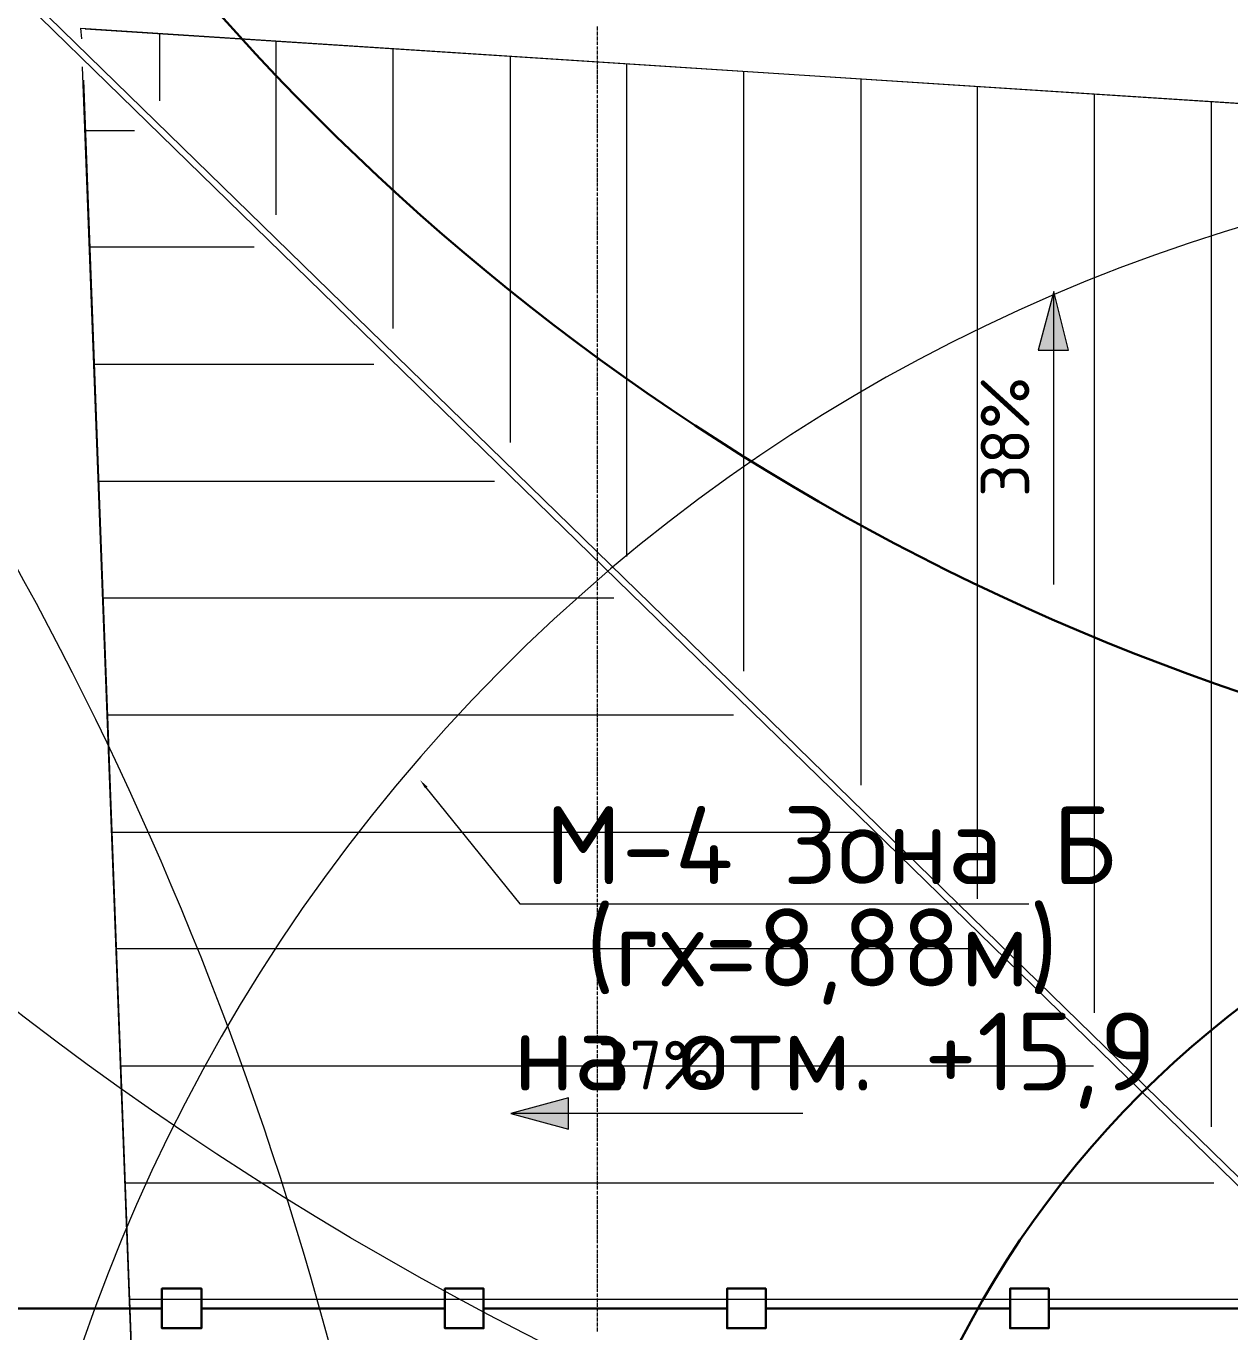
# Model space of a CAD drawing. Header units: millimetres. Extents: x -42533 to 645315, y 3457 to 82611.
# Drawn here: x 582604 to 588784, y 25110 to 31810 of the extents above; entities that cross this region are included whole.
import ezdxf

# ---------------------------------------------------------------- set-up
doc = ezdxf.new("R2010")
doc.units = ezdxf.units.MM
for name, color, linetype, true_color in [('PDF _!ЭОМ.Молниезащита', 7, 'Continuous', 0x954a95), ('PDF _Антураж', 7, 'Continuous', 0xbababa), ('PDF _Крыша штриховка', 7, 'Continuous', 0xbababa), ('PDF _Ограждение', 7, 'Continuous', 0xbababa), ('PDF _Оси', 7, 'Continuous', 0xbababa), ('PDF _Размеры', 7, 'Continuous', 0xbababa)]:
    doc.layers.add(name, color=color, linetype=linetype, true_color=true_color)
doc.layers.add('PDF _Текст', color=7, linetype='Continuous')
doc.styles.add('PDF GOST Common', font='GOST_Common.ttf')
doc.styles.add('PDF ISOCPEUR', font='isocpeur.ttf')

msp = doc.modelspace()

# ---------------------------------------------------------------- linework, layer by layer
at = {"layer": 'PDF _!ЭОМ.Молниезащита', "lineweight": 5}
msp.add_lwpolyline([(584656.4, 27903.1), (585139.2, 27306), (585143.4, 27306), (587752.4, 27306)], dxfattribs=at)
at = {"layer": 'PDF _!ЭОМ.Молниезащита', "color": 5, "lineweight": 30}
for points in [[(583301.1, 25230.6), (582301.5, 25230.6), (582051.6, 25230.6), (582051.6, 25129), (581852.6, 25129), (581852.6, 25332.3), (582051.6, 25332.3), (582051.6, 25230.6)], [(584753.8, 25230.6), (583754.3, 25230.6), (583504.4, 25230.6), (583504.4, 25129), (583301.1, 25129), (583301.1, 25332.3), (583504.4, 25332.3), (583504.4, 25230.6)], [(586202.3, 25230.6), (585202.7, 25230.6), (584952.9, 25230.6), (584952.9, 25129), (584753.8, 25129), (584753.8, 25332.3), (584952.9, 25332.3), (584952.9, 25230.6)], [(587655, 25230.6), (586655.5, 25230.6), (586401.3, 25230.6), (586401.3, 25129), (586202.3, 25129), (586202.3, 25332.3), (586401.3, 25332.3), (586401.3, 25230.6)], [(589103.5, 25230.6), (588104, 25230.6), (587854.1, 25230.6), (587854.1, 25129), (587655, 25129), (587655, 25332.3), (587854.1, 25332.3), (587854.1, 25230.6)]]:
    msp.add_lwpolyline(points, dxfattribs=at)
at = {"layer": 'PDF _!ЭОМ.Молниезащита', "lineweight": 13}
msp.add_circle((592805, 40061.1), 16795.3, dxfattribs=at)
at = {"layer": 'PDF _!ЭОМ.Молниезащита', "color": 116, "lineweight": 30, "true_color": 0x136734}
for centre, radius in [((592805, 40061.1), 12322.7), ((591894.4, 22755.9), 5050.7)]:
    msp.add_circle(centre, radius, dxfattribs=at)
at = {"layer": 'PDF _!ЭОМ.Молниезащита', "lineweight": 13}
for centre, radius, start, end in [((567008.4, 20453.1), 17757.8, 299.14304, 50.43064), ((591445.4, 22129.1), 9036.1, 344.77295, 295.66956)]:
    msp.add_arc(centre, radius, start, end, dxfattribs=at)
at = {"layer": 'PDF _!ЭОМ.Молниезащита', "transparency": 33554559}
msp.add_solid([(584652.1, 27898.9), (584626.7, 27941.3), (584664.9, 27907.4)], dxfattribs=at)
at = {"layer": 'PDF _Антураж', "color": 8, "lineweight": 18}
for points in [[(582890.2, 31744.6), (582886, 31799.7), (589734.6, 31354.9), (582907.2, 31795.4)], [(582898.7, 31532.8), (583161.3, 24591.1), (582894.5, 31600.6)]]:
    msp.add_lwpolyline(points, dxfattribs=at)
at = {"layer": 'PDF _Крыша штриховка', "color": 8, "lineweight": 9}
for points in [[(583288.4, 31770), (583288.4, 31426.9)], [(583885.5, 31731.9), (583885.5, 30842.5)], [(584487, 31693.8), (584487, 30258)], [(585088.4, 31655.7), (585088.4, 29673.5)], [(585685.6, 31617.5), (585685.6, 29089)], [(586287, 31575.2), (586287, 28500.3)], [(586888.4, 31537.1), (586888.4, 27915.8)], [(587485.6, 31498.9), (587485.6, 27331.4)], [(588087, 31460.8), (588087, 26746.9)], [(588688.4, 31422.7), (588688.4, 26162.4)], [(582907.2, 31274.5), (583161.3, 31274.5)], [(582928.4, 30677.3), (583775.4, 30677.3)], [(582953.8, 30075.9), (584389.6, 30075.9)], [(582975, 29474.5), (585007.9, 29474.5)], [(583000.4, 28877.3), (585622, 28877.3)], [(583021.5, 28275.8), (586236.2, 28275.8)], [(583042.7, 27674.4), (586854.5, 27674.4)], [(583068.1, 27077.2), (587468.7, 27077.2)], [(583089.3, 26475.8), (588082.8, 26475.8)], [(583114.7, 25874.4), (588701.1, 25874.4)], [(583135.9, 25277.2), (589285.6, 25277.2)]]:
    msp.add_lwpolyline(points, dxfattribs=at)
at = {"layer": 'PDF _Ограждение', "color": 8, "lineweight": 9}
for points in [[(589438.1, 25429.7), (589378.8, 25366.2), (589366.1, 25353.5), (589357.6, 25340.8), (581916.1, 32595.9)], [(581962.7, 32595.9), (589378.8, 25366.2)]]:
    msp.add_lwpolyline(points, dxfattribs=at)
at = {"layer": 'PDF _Оси', "color": 8, "lineweight": 9}
for points in [[(585537.3, 31787), (585537.3, 31808.1)], [(585537.3, 31761.5), (585537.3, 31782.7)], [(585537.3, 31736.1), (585537.3, 31757.3)], [(585537.3, 31715), (585537.3, 31731.9)], [(585537.3, 31710.7), (585537.3, 31710.7)], [(585537.3, 31689.5), (585537.3, 31706.5)], [(585537.3, 31664.1), (585537.3, 31685.3)], [(585537.3, 31638.7), (585537.3, 31659.9)], [(585537.3, 31613.3), (585537.3, 31634.5)], [(585537.3, 31587.9), (585537.3, 31609.1)], [(585537.3, 31562.5), (585537.3, 31583.7)], [(585537.3, 31537.1), (585537.3, 31558.2)], [(585537.3, 31511.7), (585537.3, 31532.8)], [(585537.3, 31486.2), (585537.3, 31507.4)], [(585537.3, 31465.1), (585537.3, 31482)], [(585537.3, 31460.8), (585537.3, 31460.8)], [(585537.3, 31439.7), (585537.3, 31456.6)], [(585537.3, 31435.4), (585537.3, 31435.4)], [(585537.3, 31414.2), (585537.3, 31431.2)], [(585537.3, 31388.8), (585537.3, 31410)], [(585537.3, 31363.4), (585537.3, 31384.6)], [(585537.3, 31338), (585537.3, 31359.2)], [(585537.3, 31312.6), (585537.3, 31333.8)], [(585537.3, 31287.2), (585537.3, 31308.4)], [(585537.3, 31261.8), (585537.3, 31282.9)], [(585537.3, 31236.4), (585537.3, 31257.5)], [(585537.3, 31215.2), (585537.3, 31232.1)], [(585537.3, 31210.9), (585537.3, 31210.9)], [(585537.3, 31189.8), (585537.3, 31206.7)], [(585537.3, 31185.5), (585537.3, 31185.5)], [(585537.3, 31164.4), (585537.3, 31181.3)], [(585537.3, 31138.9), (585537.3, 31160.1)], [(585537.3, 31113.5), (585537.3, 31134.7)], [(585537.3, 31088.1), (585537.3, 31109.3)], [(585537.3, 31062.7), (585537.3, 31083.9)], [(585537.3, 31037.3), (585537.3, 31058.5)], [(585537.3, 31011.9), (585537.3, 31033.1)], [(585537.3, 30986.5), (585537.3, 31007.6)], [(585537.3, 30965.3), (585537.3, 30982.2)], [(585537.3, 30961.1), (585537.3, 30961.1)], [(585537.3, 30939.9), (585537.3, 30956.8)], [(585537.3, 30935.6), (585537.3, 30935.6)], [(585537.3, 30914.5), (585537.3, 30931.4)], [(585537.3, 30889.1), (585537.3, 30910.2)], [(585537.3, 30863.6), (585537.3, 30884.8)], [(585537.3, 30838.2), (585537.3, 30859.4)], [(585537.3, 30812.8), (585537.3, 30834)], [(585537.3, 30787.4), (585537.3, 30808.6)], [(585537.3, 30762), (585537.3, 30783.2)], [(585537.3, 30736.6), (585537.3, 30757.8)], [(585537.3, 30711.2), (585537.3, 30732.4)], [(585537.3, 30690), (585537.3, 30706.9)], [(585537.3, 30685.8), (585537.3, 30685.8)], [(585537.3, 30664.6), (585537.3, 30681.5)], [(585537.3, 30639.2), (585537.3, 30660.4)], [(585537.3, 30613.8), (585537.3, 30634.9)], [(585537.3, 30588.3), (585537.3, 30609.5)], [(585537.3, 30562.9), (585537.3, 30584.1)], [(585537.3, 30537.5), (585537.3, 30558.7)], [(585537.3, 30512.1), (585537.3, 30533.3)], [(585537.3, 30486.7), (585537.3, 30507.9)], [(585537.3, 30461.3), (585537.3, 30482.5)], [(585537.3, 30440.1), (585537.3, 30457.1)], [(585537.3, 30435.9), (585537.3, 30435.9)], [(585537.3, 30414.7), (585537.3, 30431.6)], [(585537.3, 30410.5), (585537.3, 30410.5)], [(585537.3, 30389.3), (585537.3, 30406.2)], [(585537.3, 30363.9), (585537.3, 30385.1)], [(585537.3, 30338.5), (585537.3, 30359.6)], [(585537.3, 30313.1), (585537.3, 30334.2)], [(585537.3, 30287.6), (585537.3, 30308.8)], [(585537.3, 30262.2), (585537.3, 30283.4)], [(585537.3, 30236.8), (585537.3, 30258)], [(585537.3, 30211.4), (585537.3, 30232.6)], [(585537.3, 30190.2), (585537.3, 30207.2)], [(585537.3, 30186), (585537.3, 30186)], [(585537.3, 30164.8), (585537.3, 30181.8)], [(585537.3, 30160.6), (585537.3, 30160.6)], [(585537.3, 30139.4), (585537.3, 30156.3)], [(585537.3, 30114), (585537.3, 30135.2)], [(585537.3, 30088.6), (585537.3, 30109.8)], [(585537.3, 30063.2), (585537.3, 30084.3)], [(585537.3, 30037.8), (585537.3, 30058.9)], [(585537.3, 30012.3), (585537.3, 30033.5)], [(585537.3, 29986.9), (585537.3, 30008.1)], [(585537.3, 29961.5), (585537.3, 29982.7)], [(585537.3, 29940.3), (585537.3, 29957.3)], [(585537.3, 29936.1), (585537.3, 29936.1)], [(585537.3, 29914.9), (585537.3, 29931.9)], [(585537.3, 29910.7), (585537.3, 29910.7)], [(585537.3, 29889.5), (585537.3, 29906.5)], [(585537.3, 29864.1), (585537.3, 29885.3)], [(585537.3, 29838.7), (585537.3, 29859.9)], [(585537.3, 29813.3), (585537.3, 29834.5)], [(585537.3, 29787.9), (585537.3, 29809)], [(585537.3, 29762.5), (585537.3, 29783.6)], [(585537.3, 29737), (585537.3, 29758.2)], [(585537.3, 29711.6), (585537.3, 29732.8)], [(585537.3, 29686.2), (585537.3, 29707.4)], [(585537.3, 29665), (585537.3, 29682)], [(585537.3, 29660.8), (585537.3, 29660.8)], [(585537.3, 29639.6), (585537.3, 29656.6)], [(585537.3, 29614.2), (585537.3, 29635.4)], [(585537.3, 29588.8), (585537.3, 29610)], [(585537.3, 29563.4), (585537.3, 29584.6)], [(585537.3, 29538), (585537.3, 29559.2)], [(585537.3, 29512.6), (585537.3, 29533.7)], [(585537.3, 29487.2), (585537.3, 29508.3)], [(585537.3, 29461.7), (585537.3, 29482.9)], [(585537.3, 29436.3), (585537.3, 29457.5)], [(585537.3, 29415.2), (585537.3, 29432.1)], [(585537.3, 29410.9), (585537.3, 29410.9)], [(585537.3, 29389.7), (585537.3, 29406.7)], [(585537.3, 29385.5), (585537.3, 29385.5)], [(585537.3, 29364.3), (585537.3, 29381.3)], [(585537.3, 29338.9), (585537.3, 29360.1)], [(585537.3, 29313.5), (585537.3, 29334.7)], [(585537.3, 29288.1), (585537.3, 29309.3)], [(585537.3, 29262.7), (585537.3, 29283.9)], [(585537.3, 29237.3), (585537.3, 29258.5)], [(585537.3, 29211.9), (585537.3, 29233)], [(585537.3, 29186.4), (585537.3, 29207.6)], [(585537.3, 29165.3), (585537.3, 29182.2)], [(585537.3, 29161), (585537.3, 29161)], [(585537.3, 29139.9), (585537.3, 29156.8)], [(585537.3, 29135.6), (585537.3, 29135.6)], [(585537.3, 29114.4), (585537.3, 29131.4)], [(585537.3, 29089), (585537.3, 29110.2)], [(585537.3, 29063.6), (585537.3, 29084.8)], [(585537.3, 29038.2), (585537.3, 29059.4)], [(585537.3, 29012.8), (585537.3, 29034)], [(585537.3, 28987.4), (585537.3, 29008.6)], [(585537.3, 28962), (585537.3, 28983.2)], [(585537.3, 28936.6), (585537.3, 28957.7)], [(585537.3, 28915.4), (585537.3, 28932.3)], [(585537.3, 28911.2), (585537.3, 28911.2)], [(585537.3, 28890), (585537.3, 28906.9)], [(585537.3, 28885.7), (585537.3, 28885.7)], [(585537.3, 28864.6), (585537.3, 28881.5)], [(585537.3, 28839.2), (585537.3, 28860.3)], [(585537.3, 28813.7), (585537.3, 28834.9)], [(585537.3, 28788.3), (585537.3, 28809.5)], [(585537.3, 28762.9), (585537.3, 28784.1)], [(585537.3, 28737.5), (585537.3, 28758.7)], [(585537.3, 28712.1), (585537.3, 28733.3)], [(585537.3, 28686.7), (585537.3, 28707.9)], [(585537.3, 28661.3), (585537.3, 28682.4)], [(585537.3, 28640.1), (585537.3, 28657)], [(585537.3, 28635.9), (585537.3, 28635.9)], [(585537.3, 28614.7), (585537.3, 28631.6)], [(585537.3, 28589.3), (585537.3, 28610.4)], [(585537.3, 28563.9), (585537.3, 28585)], [(585537.3, 28538.4), (585537.3, 28559.6)], [(585537.3, 28513), (585537.3, 28534.2)], [(585537.3, 28487.6), (585537.3, 28508.8)], [(585537.3, 28462.2), (585537.3, 28483.4)], [(585537.3, 28436.8), (585537.3, 28458)], [(585537.3, 28411.4), (585537.3, 28432.6)], [(585537.3, 28390.2), (585537.3, 28407.1)], [(585537.3, 28386), (585537.3, 28386)], [(585537.3, 28364.8), (585537.3, 28381.7)], [(585537.3, 28360.6), (585537.3, 28360.6)], [(585537.3, 28339.4), (585537.3, 28356.3)], [(585537.3, 28314), (585537.3, 28335.1)], [(585537.3, 28288.6), (585537.3, 28309.7)], [(585537.3, 28263.1), (585537.3, 28284.3)], [(585537.3, 28237.7), (585537.3, 28258.9)], [(585537.3, 28212.3), (585537.3, 28233.5)], [(585537.3, 28186.9), (585537.3, 28208.1)], [(585537.3, 28161.5), (585537.3, 28182.7)], [(585537.3, 28140.3), (585537.3, 28157.3)], [(585537.3, 28136.1), (585537.3, 28136.1)], [(585537.3, 28114.9), (585537.3, 28131.8)], [(585537.3, 28110.7), (585537.3, 28110.7)], [(585537.3, 28089.5), (585537.3, 28106.4)], [(585537.3, 28064.1), (585537.3, 28085.3)], [(585537.3, 28038.7), (585537.3, 28059.8)], [(585537.3, 28013.3), (585537.3, 28034.4)], [(585537.3, 27987.8), (585537.3, 28009)], [(585537.3, 27962.4), (585537.3, 27983.6)], [(585537.3, 27937), (585537.3, 27958.2)], [(585537.3, 27911.6), (585537.3, 27932.8)], [(585537.3, 27890.4), (585537.3, 27907.4)], [(585537.3, 27886.2), (585537.3, 27886.2)], [(585537.3, 27865), (585537.3, 27882)], [(585537.3, 27860.8), (585537.3, 27860.8)], [(585537.3, 27839.6), (585537.3, 27856.6)], [(585537.3, 27814.2), (585537.3, 27835.4)], [(585537.3, 27788.8), (585537.3, 27810)], [(585537.3, 27763.4), (585537.3, 27784.5)], [(585537.3, 27738), (585537.3, 27759.1)], [(585537.3, 27712.5), (585537.3, 27733.7)], [(585537.3, 27687.1), (585537.3, 27708.3)], [(585537.3, 27661.7), (585537.3, 27682.9)], [(585537.3, 27636.3), (585537.3, 27657.5)], [(585537.3, 27615.1), (585537.3, 27632.1)], [(585537.3, 27610.9), (585537.3, 27610.9)], [(585537.3, 27589.7), (585537.3, 27606.7)], [(585537.3, 27564.3), (585537.3, 27585.5)], [(585537.3, 27538.9), (585537.3, 27560.1)], [(585537.3, 27513.5), (585537.3, 27534.7)], [(585537.3, 27488.1), (585537.3, 27509.3)], [(585537.3, 27462.7), (585537.3, 27483.8)], [(585537.3, 27437.3), (585537.3, 27458.4)], [(585537.3, 27411.8), (585537.3, 27433)], [(585537.3, 27386.4), (585537.3, 27407.6)], [(585537.3, 27365.3), (585537.3, 27382.2)], [(585537.3, 27361), (585537.3, 27361)], [(585537.3, 27339.8), (585537.3, 27356.8)], [(585537.3, 27335.6), (585537.3, 27335.6)], [(585537.3, 27314.4), (585537.3, 27331.4)], [(585537.3, 27289), (585537.3, 27310.2)], [(585537.3, 27263.6), (585537.3, 27284.8)], [(585537.3, 27238.2), (585537.3, 27259.4)], [(585537.3, 27212.8), (585537.3, 27234)], [(585537.3, 27187.4), (585537.3, 27208.5)], [(585537.3, 27162), (585537.3, 27183.1)], [(585537.3, 27136.5), (585537.3, 27157.7)], [(585537.3, 27115.4), (585537.3, 27132.3)], [(585537.3, 27111.1), (585537.3, 27111.1)], [(585537.3, 27090), (585537.3, 27106.9)], [(585537.3, 27085.7), (585537.3, 27085.7)], [(585537.3, 27064.5), (585537.3, 27081.5)], [(585537.3, 27039.1), (585537.3, 27060.3)], [(585537.3, 27013.7), (585537.3, 27034.9)], [(585537.3, 26988.3), (585537.3, 27009.5)], [(585537.3, 26962.9), (585537.3, 26984.1)], [(585537.3, 26937.5), (585537.3, 26958.7)], [(585537.3, 26912.1), (585537.3, 26933.2)], [(585537.3, 26886.7), (585537.3, 26907.8)], [(585537.3, 26865.5), (585537.3, 26882.4)], [(585537.3, 26861.2), (585537.3, 26861.2)], [(585537.3, 26840.1), (585537.3, 26857)], [(585537.3, 26835.8), (585537.3, 26835.8)], [(585537.3, 26814.7), (585537.3, 26831.6)], [(585537.3, 26789.2), (585537.3, 26810.4)], [(585537.3, 26763.8), (585537.3, 26785)], [(585537.3, 26738.4), (585537.3, 26759.6)], [(585537.3, 26713), (585537.3, 26734.2)], [(585537.3, 26687.6), (585537.3, 26708.8)], [(585537.3, 26662.2), (585537.3, 26683.4)], [(585537.3, 26636.8), (585537.3, 26657.9)], [(585537.3, 26611.4), (585537.3, 26632.5)], [(585537.3, 26590.2), (585537.3, 26607.1)], [(585537.3, 26585.9), (585537.3, 26585.9)], [(585537.3, 26564.8), (585537.3, 26581.7)], [(585537.3, 26560.5), (585537.3, 26560.5)], [(585537.3, 26539.4), (585537.3, 26556.3)], [(585537.3, 26513.9), (585537.3, 26535.1)], [(585537.3, 26488.5), (585537.3, 26509.7)], [(585537.3, 26463.1), (585537.3, 26484.3)], [(585537.3, 26437.7), (585537.3, 26458.9)], [(585537.3, 26412.3), (585537.3, 26433.5)], [(585537.3, 26386.9), (585537.3, 26408.1)], [(585537.3, 26361.5), (585537.3, 26382.6)], [(585537.3, 26340.3), (585537.3, 26357.2)], [(585537.3, 26336.1), (585537.3, 26336.1)], [(585537.3, 26314.9), (585537.3, 26331.8)], [(585537.3, 26310.6), (585537.3, 26310.6)], [(585537.3, 26289.5), (585537.3, 26306.4)], [(585537.3, 26264.1), (585537.3, 26285.2)], [(585537.3, 26238.6), (585537.3, 26259.8)], [(585537.3, 26213.2), (585537.3, 26234.4)], [(585537.3, 26187.8), (585537.3, 26209)], [(585537.3, 26162.4), (585537.3, 26183.6)], [(585537.3, 26137), (585537.3, 26158.2)], [(585537.3, 26111.6), (585537.3, 26132.8)], [(585537.3, 26090.4), (585537.3, 26107.4)], [(585537.3, 26086.2), (585537.3, 26086.2)], [(585537.3, 26065), (585537.3, 26081.9)], [(585537.3, 26060.8), (585537.3, 26060.8)], [(585537.3, 26039.6), (585537.3, 26056.5)], [(585537.3, 26014.2), (585537.3, 26035.4)], [(585537.3, 25988.8), (585537.3, 26009.9)], [(585537.3, 25963.3), (585537.3, 25984.5)], [(585537.3, 25937.9), (585537.3, 25959.1)], [(585537.3, 25912.5), (585537.3, 25933.7)], [(585537.3, 25887.1), (585537.3, 25908.3)], [(585537.3, 25861.7), (585537.3, 25882.9)], [(585537.3, 25840.5), (585537.3, 25857.5)], [(585537.3, 25836.3), (585537.3, 25836.3)], [(585537.3, 25815.1), (585537.3, 25832.1)], [(585537.3, 25810.9), (585537.3, 25810.9)], [(585537.3, 25789.7), (585537.3, 25806.6)], [(585537.3, 25764.3), (585537.3, 25785.5)], [(585537.3, 25738.9), (585537.3, 25760.1)], [(585537.3, 25713.5), (585537.3, 25734.6)], [(585537.3, 25688.1), (585537.3, 25709.2)], [(585537.3, 25662.6), (585537.3, 25683.8)], [(585537.3, 25637.2), (585537.3, 25658.4)], [(585537.3, 25611.8), (585537.3, 25633)], [(585537.3, 25586.4), (585537.3, 25607.6)], [(585537.3, 25565.2), (585537.3, 25582.2)], [(585537.3, 25561), (585537.3, 25561)], [(585537.3, 25539.8), (585537.3, 25556.8)], [(585537.3, 25535.6), (585537.3, 25535.6)], [(585537.3, 25514.4), (585537.3, 25531.3)], [(585537.3, 25489), (585537.3, 25510.2)], [(585537.3, 25463.6), (585537.3, 25484.8)], [(585537.3, 25438.2), (585537.3, 25459.3)], [(585537.3, 25412.8), (585537.3, 25433.9)], [(585537.3, 25387.3), (585537.3, 25408.5)], [(585537.3, 25361.9), (585537.3, 25383.1)], [(585537.3, 25336.5), (585537.3, 25357.7)], [(585537.3, 25315.3), (585537.3, 25332.3)], [(585537.3, 25311.1), (585537.3, 25311.1)], [(585537.3, 25289.9), (585537.3, 25306.9)], [(585537.3, 25285.7), (585537.3, 25285.7)], [(585537.3, 25264.5), (585537.3, 25281.5)], [(585537.3, 25239.1), (585537.3, 25260.3)], [(585537.3, 25213.7), (585537.3, 25234.9)], [(585537.3, 25188.3), (585537.3, 25209.5)], [(585537.3, 25162.9), (585537.3, 25184)], [(585537.3, 25137.5), (585537.3, 25158.6)], [(585537.3, 25112), (585537.3, 25133.2)]]:
    msp.add_lwpolyline(points, dxfattribs=at)
at = {"layer": 'PDF _Размеры', "lineweight": 9}
for points in [[(587879.5, 30448.6), (587799, 30147.9), (587955.7, 30147.9)], [(585092.6, 26230.2), (585389.1, 26149.7), (585389.1, 26310.6)]]:
    msp.add_lwpolyline(points, close=True, dxfattribs=at)
at = {"layer": 'PDF _Размеры', "lineweight": 20}
for points in [[(587879.5, 28945), (587879.5, 30448.6)], [(586591.9, 26230.2), (585092.6, 26230.2)]]:
    msp.add_lwpolyline(points, dxfattribs=at)
at = {"layer": 'PDF _Размеры', "transparency": 33554559}
for points in [[(587879.5, 30448.6), (587955.7, 30147.9), (587799, 30147.9)], [(585389.1, 26310.6), (585389.1, 26230.2), (585092.6, 26230.2)], [(585389.1, 26230.2), (585092.6, 26230.2), (585389.1, 26149.7)]]:
    msp.add_solid(points, dxfattribs=at)

# ---------------------------------------------------------------- texts
at = {"layer": 'PDF _Текст', "color": 7, "insert": (587629.5, 29395.1), "char_height": 250.03, "attachment_point": 4, "rotation": 90, "style": 'PDF GOST Common'}
msp.add_mtext('38%', dxfattribs=at)
at = {"layer": 'PDF _Текст', "color": 7, "attachment_point": 4}
for s, insert, char_height, style in [('М-4 Зона Б', (585267.9, 27607.5), 400.05, 'PDF ISOCPEUR'), ('(rх=8,88м)', (585475.4, 27035.7), 400.05, 'PDF ISOCPEUR'), ('на отм. +15,9', (585106.9, 26502), 400.051, 'PDF ISOCPEUR'), ('37%', (585534.7, 26478.6), 250.03, 'PDF GOST Common')]:
    msp.add_mtext(s, dxfattribs=dict(at, insert=insert, char_height=char_height, style=style))

doc.saveas('drawing.dxf')
